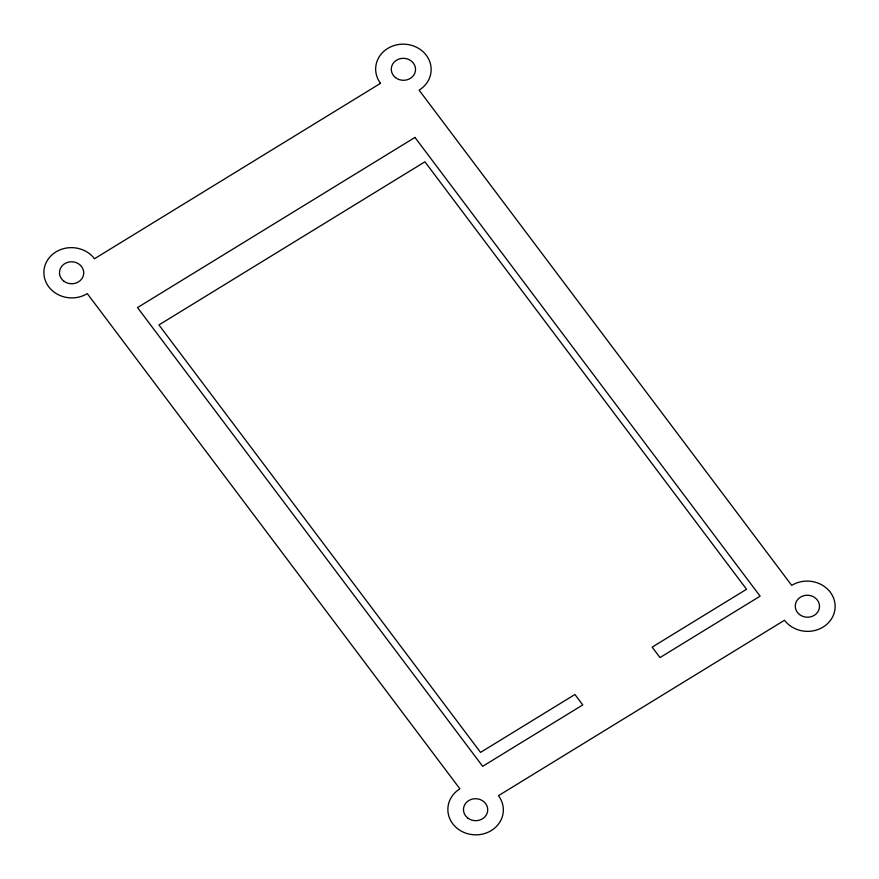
<?xml version="1.0" encoding="UTF-8"?>
<svg xmlns="http://www.w3.org/2000/svg" width="879" height="879" viewBox="0 0 879 879"><rect width="100%" height="100%" fill="white"/><g stroke="black" fill="none" stroke-linecap="round" stroke-linejoin="round"><path stroke-width="1.32" d="M380.519 83.329L94.492 258.745A27.743 25.128 2.5 0 0 55.926 251.921A27.743 25.128 2.5 0 0 48.73 286.807A27.743 25.128 2.5 0 0 87.296 293.619L459.904 788.848A27.743 25.128 2.5 0 0 452.718 823.733A27.743 25.128 2.5 0 0 491.284 830.556A27.743 25.128 2.5 0 0 498.481 795.671L784.507 620.255A27.743 25.128 2.5 0 0 823.074 627.079A27.743 25.128 2.5 0 0 830.27 592.193A27.743 25.128 2.5 0 0 791.704 585.381L419.096 90.152A27.743 25.128 2.5 0 0 426.282 55.267A27.743 25.128 2.5 0 0 387.716 48.444A27.743 25.128 2.5 0 0 380.519 83.329M414.965 137.443L137.52 307.584L482.67 766.323L582.777 704.925L574.932 694.498L480.549 752.391L158.923 324.933L424.931 161.802L746.546 589.26L652.163 647.142L660.008 657.569L760.115 596.171L414.965 137.443M467.705 817.986A12.141 10.998 2.5 0 0 487.526 811.811A12.141 10.998 2.5 0 0 471.562 799.297A12.141 10.998 2.5 0 0 467.705 817.986M63.717 281.06A12.141 10.998 2.5 0 0 83.538 274.885A12.141 10.998 2.5 0 0 67.573 262.371A12.141 10.998 2.5 0 0 63.717 281.06M395.506 77.594A12.141 10.998 2.5 0 0 415.338 71.408A12.141 10.998 2.5 0 0 399.363 58.904A12.141 10.998 2.5 0 0 395.506 77.594M799.494 614.52A12.141 10.998 2.5 0 0 819.316 608.334A12.141 10.998 2.5 0 0 803.351 595.83A12.141 10.998 2.5 0 0 799.494 614.52"/></g></svg>
